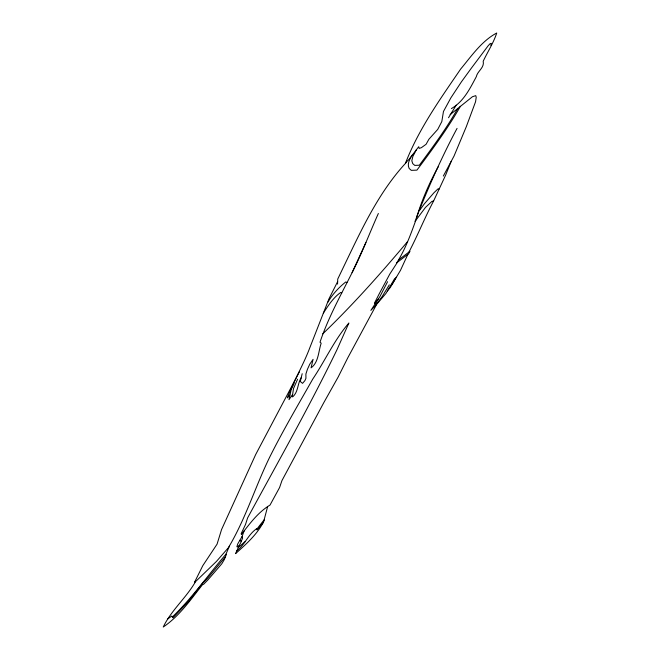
<?xml version="1.0" encoding="UTF-8"?>
<svg xmlns="http://www.w3.org/2000/svg" width="660" height="660" viewBox="0 0 660 660"><rect width="100%" height="100%" fill="white"/><g stroke="black" fill="none" stroke-linecap="round" stroke-linejoin="round"><path stroke-width="0.99" d="M337.565 284.105L337.73 279.081L343.909 266.203C361.515 229.68 378.592 192.109 406.609 162.129M451.184 161.37L445.574 175.255L433.579 201.061L431.986 201.341L425.502 207.388L415.016 221.43L419.793 209.03C430.955 181.582 443.066 154.506 457.05 128.395M302.181 373.7L300.3 381.488L302.552 383.361L304.912 380.614L305.935 378.337L305.902 374.014L307.428 369.286L309.787 364.163L313.079 359.337L311.058 367.867C318.648 362.439 318.4 351.277 321.189 343.159L319.993 342.268C329.101 314.944 343.843 289.872 356.367 264.008C364.221 247.376 370.862 230.233 378.353 213.477M289.847 395.026L287.38 397.889C293.783 380.688 303.385 364.914 309.796 347.787L328.993 298.774L337.648 281.589M224.986 557.32L207.339 578.63L201.976 583.943L188.372 601.573L172.986 617.768L172.367 616.96C192.258 597.869 208.015 575.074 225.934 554.235L226.397 554.384L224.35 559.507L221.818 563.772L207.883 579.934L203.569 584.331L202.653 584.496C190.773 599.503 179.454 616.118 163.259 627C171.286 610.195 186.301 597.803 195.525 581.641L216.472 561.388L228.286 547.841C245.487 519.271 255.164 486.808 269.849 456.86C283.041 430.452 298.188 404.778 312.782 379.03C325.124 360.649 334.364 339.834 348.892 323.012L336.913 349.849C309.235 406.997 277.959 462.091 247.624 517.885L245.495 524.502L241.189 533.626L241.37 534.46C249.785 523.644 258.068 512.234 270.022 505.065L279.592 487.526L281.968 480.554L323.788 402.658L338.143 377.066L347.746 357.893L376.621 304.4L385.902 293.502L394.622 278.644M242.03 536.588L242.599 538.082L240.842 542.462L239.093 545.77L236.874 546.777L237.707 543.98L242.03 536.588L244.15 530.904M267.613 506.674L264.124 519.832L256.88 529.089M416.427 217.998C421.847 200.227 429.19 183.109 438.199 166.864M415.816 220.258C410.578 234.82 405.083 249.752 396.759 262.779L408.589 253.786L409.992 251.278L398.871 259.677M490.883 45.367L491.279 43.345L490.075 43.692L488.21 45.705L471.496 67.98L461.472 81.766L450.879 97.837L443.462 111.49L441.82 121.564L437.737 129.385L428.893 139.252L426.088 144.284L421.344 147.7L419.166 148.393L418.737 146.718L408.994 159.349L405.628 162.814C418.762 129.022 440.286 98.876 460.672 69.044C471.43 56.125 481.668 40.978 496.741 33C493.556 42.793 487.666 51.81 483.202 61.223C484.613 67.815 477.51 70.958 476.314 76.667C469.953 88.605 463.716 101.459 451.407 108.587M225.934 554.235L229.375 546.257M297.577 379.228L293.502 388.567L292.256 396.899L293.015 396.577C298.394 391.545 297.47 383.518 301.24 377.594M352.069 272.662L365.921 242.5M407.847 254.347L400.471 270.361L391.974 284.625M294.17 383.196L291.217 389.499L288.989 399.663L292.619 394.507M239.093 545.77L235.579 553.624C246.361 543.947 257.928 533.783 264.239 520.476L264.124 519.832M387.593 281.704L379.863 296.653L370.87 310.373L374.542 306.578L381.967 296.86L389.309 284.856M433.579 201.061C424.71 217.734 417.722 235.298 408.986 251.988M457.776 108.421C446.572 128.353 432.927 146.867 419.339 165.223L414.76 165.396L412.731 163.606L411.823 160.776L412.863 156.445L416.435 149.655M448.511 117.736L456.192 105.179M460.399 106.293C447.661 128.675 432.316 149.523 416.914 170.131L411.296 170.354L409.167 168.473C406.766 163.927 409.86 159.068 412.153 155.166M299.401 371.803L255.676 454.55L221.562 529.543L217.066 544.154L202.793 565.661L194.618 582.095L195.525 581.641M443.322 176.063L454.047 156.032L466.356 126.555L475.546 101.805L476.223 97.3L475.769 95.65L472.469 96.706L450.12 114.65M396.19 277.233L390.406 287.372L387.379 290.994M328.036 302.09C332.425 294.236 338.803 287.512 345.807 281.911L346.937 282.571M323.309 313.178C328.193 305.679 333.267 297.553 340.758 292.446L341.789 292.9M236.445 551.092C244.777 545.135 248.036 534.452 256.765 528.627L257.095 529.955L263.307 522.464M397.435 262.259L389.812 274.032L379.211 293.832L374.401 303.262L374.723 303.6L378.378 299.005M419.529 210.424L424.388 203.791L433.933 192.778L437.992 188.884L439.486 188.81M407.435 241.741C380.614 273.677 352.844 304.92 322.765 333.836M244.951 541.744L238.029 547.709M375.565 305.233L376.621 304.4M167.566 619.088L171.765 616.044L172.367 616.96M239.869 540.284L241.271 541.39"/></g></svg>
